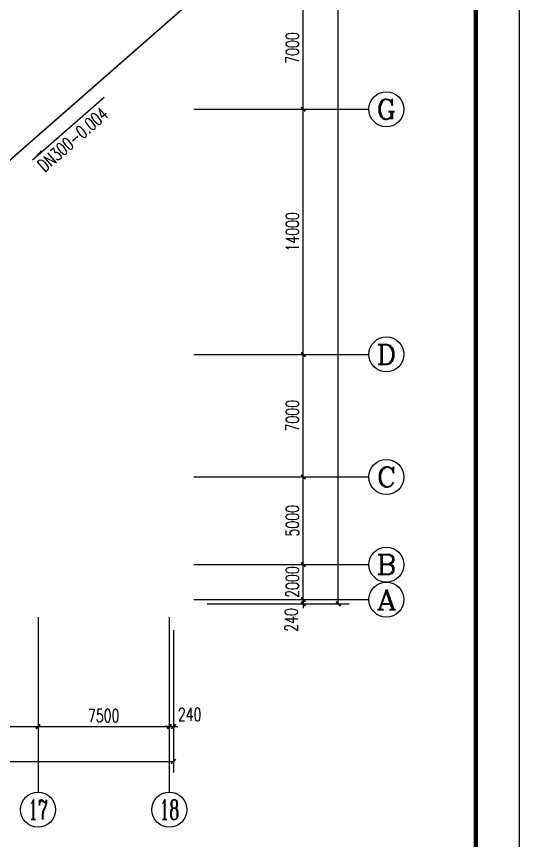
# Model space of a CAD drawing. Extents: x -4407041 to 173436, y -470270 to -29437.
# Drawn here: x -181761 to -153016, y -263205 to -216144 of the extents above; entities that cross this region are included whole.
import ezdxf
from ezdxf.enums import TextEntityAlignment as Align

# ---------------------------------------------------------------- set-up
doc = ezdxf.new("R2010")
doc.units = 0
doc.header["$LTSCALE"] = 1000
doc.header["$MEASUREMENT"] = 0
doc.linetypes.add('DASH', pattern=[0.35, 0.25, -0.1])
for name, color, linetype in [('AXIS', 3, 'Continuous'), ('AXIS_TEXT', 7, 'Continuous'), ('PIPE-污水', 2, 'DASH'), ('PUB_TITLE', 4, 'Continuous'), ('TWT_SYMB', 3, 'Continuous')]:
    doc.layers.add(name, color=color, linetype=linetype)
doc.styles.add('_TCH_AXIS', font='COMPLEX', dxfattribs={"bigfont": 'GBCBIG'})
doc.styles.add('_TCH_DIM', font='SIMPLEX', dxfattribs={"bigfont": 'GBCBIG'})
doc.styles.add('_TCH_DIM_T3', font='SIMPLEX', dxfattribs={"width": 0.705882, "bigfont": 'GBCBIG'})
doc.styles.add('COMPLEX', font='COMPLEX')
doc.dimstyles.new('_TCH_ARCH&&250', dxfattribs={"dimtxt": 743.75, "dimasz": 250, "dimexe": 625, "dimexo": 750, "dimgap": 250, "dimtad": 1, "dimdec": 0, "dimzin": 0, "dimdsep": 46, "dimtxsty": '_TCH_DIM_T3', "dimblk": 'ARCHTICK', "dimcen": 0.09, "dimclrt": 7, "dimazin": 2, "dimtfac": 1, "dimtdec": 0, "dimtix": 1, "dimtmove": 2, "dimatfit": 3, "dimfxl": 0, "dimtolj": 1, "dimtzin": 0, "dimarcsym": 0})

# ---------------------------------------------------------------- blocks, each defined once
blk = doc.blocks.new('_ArchTick')
at = {"color": 0, "linetype": 'ByBlock', "const_width": 0.4}
blk.add_lwpolyline([(-0.5, -0.5), (0.5, 0.5)], dxfattribs=at)
blk = doc.blocks.new('*D218')
at = {"layer": 'AXIS', "color": 0, "lineweight": -2}
for p, q in [((-187528, -251194), (-187528, -257319)), ((-180528, -251194), (-180528, -257319)), ((-187528, -256694), (-180528, -256694))]:
    blk.add_line(p, q, dxfattribs=at)
at = {"layer": 'Defpoints', "color": 0}
for p in [(-187528, -250444), (-180528, -250444), (-180528, -256694)]:
    blk.add_point(p, dxfattribs=at)
at = {"layer": 'AXIS', "color": 0, "lineweight": -2, "xscale": 250, "yscale": 250, "zscale": 250, "rotation": 180}
blk.add_blockref('_ArchTick', (-187528, -256694), dxfattribs=at)
at = {"layer": 'AXIS', "color": 0, "lineweight": -2, "xscale": 250, "yscale": 250, "zscale": 250}
blk.add_blockref('_ArchTick', (-180528, -256694), dxfattribs=at)
at = {"layer": 'AXIS', "color": 7, "insert": (-184028, -256072), "char_height": 743.8, "attachment_point": 5, "style": '_TCH_DIM_T3'}
blk.add_mtext('\\A1;7000', dxfattribs=at)
blk = doc.blocks.new('*D219')
at = {"layer": 'AXIS', "color": 0, "lineweight": -2}
for p, q in [((-180528, -251194), (-180528, -257319)), ((-173028, -251194), (-173028, -257319)), ((-180528, -256694), (-173028, -256694))]:
    blk.add_line(p, q, dxfattribs=at)
at = {"layer": 'Defpoints', "color": 0}
for p in [(-180528, -250444), (-173028, -250444), (-173028, -256694)]:
    blk.add_point(p, dxfattribs=at)
at = {"layer": 'AXIS', "color": 0, "lineweight": -2, "xscale": 250, "yscale": 250, "zscale": 250, "rotation": 180}
blk.add_blockref('_ArchTick', (-180528, -256694), dxfattribs=at)
at = {"layer": 'AXIS', "color": 0, "lineweight": -2, "xscale": 250, "yscale": 250, "zscale": 250}
blk.add_blockref('_ArchTick', (-173028, -256694), dxfattribs=at)
at = {"layer": 'AXIS', "color": 7, "insert": (-176778, -256072), "char_height": 743.8, "attachment_point": 5, "style": '_TCH_DIM_T3'}
blk.add_mtext('\\A1;7500', dxfattribs=at)
blk = doc.blocks.new('*D220')
at = {"layer": 'AXIS', "color": 0, "lineweight": -2}
for p, q in [((-173028, -251194), (-173028, -257319)), ((-172788, -251194), (-172788, -257319)), ((-173028, -256694), (-173278, -256694)), ((-173028, -256694), (-172788, -256694)), ((-172788, -256694), (-172538, -256694))]:
    blk.add_line(p, q, dxfattribs=at)
at = {"layer": 'Defpoints', "color": 0}
for p in [(-173028, -250444), (-172788, -250444), (-172788, -256694)]:
    blk.add_point(p, dxfattribs=at)
at = {"layer": 'AXIS', "color": 0, "lineweight": -2, "xscale": 250, "yscale": 250, "zscale": 250}
blk.add_blockref('_ArchTick', (-173028, -256694), dxfattribs=at)
at = {"layer": 'AXIS', "color": 0, "lineweight": -2, "xscale": 250, "yscale": 250, "zscale": 250, "rotation": 180}
blk.add_blockref('_ArchTick', (-172788, -256694), dxfattribs=at)
at = {"layer": 'AXIS', "color": 7, "insert": (-171863, -256007), "char_height": 743.8, "attachment_point": 5, "style": '_TCH_DIM_T3'}
blk.add_mtext('\\A1;240', dxfattribs=at)
blk = doc.blocks.new('*D221')
at = {"layer": 'AXIS', "color": 0, "lineweight": -2}
for p, q in [((-278768, -251194), (-278768, -259319)), ((-172788, -251194), (-172788, -259319)), ((-278768, -258694), (-172788, -258694))]:
    blk.add_line(p, q, dxfattribs=at)
at = {"layer": 'Defpoints', "color": 0}
for p in [(-278768, -250444), (-172788, -250444), (-172788, -258694)]:
    blk.add_point(p, dxfattribs=at)
at = {"layer": 'AXIS', "color": 0, "lineweight": -2, "xscale": 250, "yscale": 250, "zscale": 250, "rotation": 180}
blk.add_blockref('_ArchTick', (-278768, -258694), dxfattribs=at)
at = {"layer": 'AXIS', "color": 0, "lineweight": -2, "xscale": 250, "yscale": 250, "zscale": 250}
blk.add_blockref('_ArchTick', (-172788, -258694), dxfattribs=at)
at = {"layer": 'AXIS', "color": 7, "insert": (-225778, -258072), "char_height": 743.8, "attachment_point": 5, "style": '_TCH_DIM_T3'}
blk.add_mtext('\\A1;105980', dxfattribs=at)
blk = doc.blocks.new('*D222')
at = {"layer": 'AXIS', "color": 0, "lineweight": -2}
for p, q in [((-165371, -249444), (-165371, -249194)), ((-170871, -249444), (-164746, -249444)), ((-170871, -249684), (-164746, -249684)), ((-165371, -249684), (-165371, -249444)), ((-165371, -249684), (-165371, -249934))]:
    blk.add_line(p, q, dxfattribs=at)
at = {"layer": 'Defpoints', "color": 0}
for p in [(-171621, -249444), (-171621, -249684), (-165371, -249444)]:
    blk.add_point(p, dxfattribs=at)
at = {"layer": 'AXIS', "color": 0, "lineweight": -2, "xscale": 250, "yscale": 250, "zscale": 250}
for p, rotation in [((-165371, -249444), 270), ((-165371, -249684), 90)]:
    blk.add_blockref('_ArchTick', p, dxfattribs=dict(at, rotation=rotation))
at = {"layer": 'AXIS', "color": 7, "insert": (-166059, -250609), "char_height": 743.8, "attachment_point": 5, "rotation": 90, "style": '_TCH_DIM_T3'}
blk.add_mtext('\\A1;240', dxfattribs=at)
blk = doc.blocks.new('*D223')
at = {"layer": 'AXIS', "color": 0, "lineweight": -2}
for p, q in [((-170871, -247444), (-164746, -247444)), ((-165371, -247444), (-165371, -247194)), ((-165371, -249444), (-165371, -247444)), ((-170871, -249444), (-164746, -249444)), ((-165371, -249444), (-165371, -249694))]:
    blk.add_line(p, q, dxfattribs=at)
at = {"layer": 'Defpoints', "color": 0}
for p in [(-171621, -247444), (-165371, -247444), (-171621, -249444)]:
    blk.add_point(p, dxfattribs=at)
at = {"layer": 'AXIS', "color": 0, "lineweight": -2, "xscale": 250, "yscale": 250, "zscale": 250}
for p, rotation in [((-165371, -247444), 270), ((-165371, -249444), 90)]:
    blk.add_blockref('_ArchTick', p, dxfattribs=dict(at, rotation=rotation))
at = {"layer": 'AXIS', "color": 7, "insert": (-165993, -248444), "char_height": 743.8, "attachment_point": 5, "rotation": 90, "style": '_TCH_DIM_T3'}
blk.add_mtext('\\A1;2000', dxfattribs=at)
blk = doc.blocks.new('*D224')
at = {"layer": 'AXIS', "color": 0, "lineweight": -2}
for p, q in [((-170871, -242444), (-164746, -242444)), ((-165371, -247444), (-165371, -242444)), ((-170871, -247444), (-164746, -247444))]:
    blk.add_line(p, q, dxfattribs=at)
at = {"layer": 'Defpoints', "color": 0}
for p in [(-171621, -242444), (-165371, -242444), (-171621, -247444)]:
    blk.add_point(p, dxfattribs=at)
at = {"layer": 'AXIS', "color": 0, "lineweight": -2, "xscale": 250, "yscale": 250, "zscale": 250}
for p, rotation in [((-165371, -242444), 90), ((-165371, -247444), 270)]:
    blk.add_blockref('_ArchTick', p, dxfattribs=dict(at, rotation=rotation))
at = {"layer": 'AXIS', "color": 7, "insert": (-165993, -244944), "char_height": 743.8, "attachment_point": 5, "rotation": 90, "style": '_TCH_DIM_T3'}
blk.add_mtext('\\A1;5000', dxfattribs=at)
blk = doc.blocks.new('*D225')
at = {"layer": 'AXIS', "color": 0, "lineweight": -2}
for p, q in [((-170871, -235444), (-164746, -235444)), ((-165371, -242444), (-165371, -235444)), ((-170871, -242444), (-164746, -242444))]:
    blk.add_line(p, q, dxfattribs=at)
at = {"layer": 'Defpoints', "color": 0}
for p in [(-171621, -235444), (-165371, -235444), (-171621, -242444)]:
    blk.add_point(p, dxfattribs=at)
at = {"layer": 'AXIS', "color": 0, "lineweight": -2, "xscale": 250, "yscale": 250, "zscale": 250}
for p, rotation in [((-165371, -235444), 90), ((-165371, -242444), 270)]:
    blk.add_blockref('_ArchTick', p, dxfattribs=dict(at, rotation=rotation))
at = {"layer": 'AXIS', "color": 7, "insert": (-165993, -238944), "char_height": 743.8, "attachment_point": 5, "rotation": 90, "style": '_TCH_DIM_T3'}
blk.add_mtext('\\A1;7000', dxfattribs=at)
blk = doc.blocks.new('*D226')
at = {"layer": 'AXIS', "color": 0, "lineweight": -2}
for p, q in [((-170871, -221444), (-164746, -221444)), ((-165371, -235444), (-165371, -221444)), ((-170871, -235444), (-164746, -235444))]:
    blk.add_line(p, q, dxfattribs=at)
at = {"layer": 'Defpoints', "color": 0}
for p in [(-171621, -221444), (-165371, -221444), (-171621, -235444)]:
    blk.add_point(p, dxfattribs=at)
at = {"layer": 'AXIS', "color": 0, "lineweight": -2, "xscale": 250, "yscale": 250, "zscale": 250}
for p, rotation in [((-165371, -221444), 90), ((-165371, -235444), 270)]:
    blk.add_blockref('_ArchTick', p, dxfattribs=dict(at, rotation=rotation))
at = {"layer": 'AXIS', "color": 7, "insert": (-165993, -228444), "char_height": 743.8, "attachment_point": 5, "rotation": 90, "style": '_TCH_DIM_T3'}
blk.add_mtext('\\A1;14000', dxfattribs=at)
blk = doc.blocks.new('*D227')
at = {"layer": 'AXIS', "color": 0, "lineweight": -2}
for p, q in [((-170871, -214444), (-164746, -214444)), ((-165371, -221444), (-165371, -214444)), ((-170871, -221444), (-164746, -221444))]:
    blk.add_line(p, q, dxfattribs=at)
at = {"layer": 'Defpoints', "color": 0}
for p in [(-171621, -214444), (-165371, -214444), (-171621, -221444)]:
    blk.add_point(p, dxfattribs=at)
at = {"layer": 'AXIS', "color": 0, "lineweight": -2, "xscale": 250, "yscale": 250, "zscale": 250}
for p, rotation in [((-165371, -214444), 90), ((-165371, -221444), 270)]:
    blk.add_blockref('_ArchTick', p, dxfattribs=dict(at, rotation=rotation))
at = {"layer": 'AXIS', "color": 7, "insert": (-165993, -217944), "char_height": 743.8, "attachment_point": 5, "rotation": 90, "style": '_TCH_DIM_T3'}
blk.add_mtext('\\A1;7000', dxfattribs=at)
blk = doc.blocks.new('*D251')
at = {"layer": 'AXIS', "color": 0, "lineweight": -2}
for p, q in [((-170871, -67204), (-162746, -67204)), ((-163371, -249684), (-163371, -67204)), ((-170871, -249684), (-162746, -249684))]:
    blk.add_line(p, q, dxfattribs=at)
at = {"layer": 'Defpoints', "color": 0}
for p in [(-171621, -67204), (-163371, -67204), (-171621, -249684)]:
    blk.add_point(p, dxfattribs=at)
at = {"layer": 'AXIS', "color": 0, "lineweight": -2, "xscale": 250, "yscale": 250, "zscale": 250}
for p, rotation in [((-163371, -67204), 90), ((-163371, -249684), 270)]:
    blk.add_blockref('_ArchTick', p, dxfattribs=dict(at, rotation=rotation))
at = {"layer": 'AXIS', "color": 7, "insert": (-163993, -158444), "char_height": 743.8, "attachment_point": 5, "rotation": 90, "style": '_TCH_DIM_T3'}
blk.add_mtext('\\A1;182480', dxfattribs=at)
blk = doc.blocks.new('_AXISO')
blk.add_circle((0, 0), 0.5)
at = {"layer": 'AXIS_TEXT', "style": 'COMPLEX', "width": 1.041667}
blk.add_attdef('A', text='', height=0.56, dxfattribs=at).set_placement((-0.25, -0.28), (0.25, -0.28), align=Align.FIT)

msp = doc.modelspace()

# ---------------------------------------------------------------- hatches: boundary and pattern name
at = {"layer": 'TWT_SYMB'}
msp.add_hatch(color=256, dxfattribs=at).paths.add_polyline_path([(-180853.5, -224342), (-180288.4, -223848.9), (-180354.1, -223773.6)])

# ---------------------------------------------------------------- linework, layer by layer
at = {"layer": 'AXIS'}
for p, q in [((-171621.5, -221444.2), (-161621.5, -221444.2)), ((-171621.5, -235444.2), (-161621.5, -235444.2)), ((-171621.5, -242444.2), (-161621.5, -242444.2)), ((-171621.5, -247444.2), (-161621.5, -247444.2)), ((-171621.5, -249444.2), (-161621.5, -249444.2)), ((-180528.2, -250444.2), (-180528.2, -260444.2)), ((-173028.3, -250444.2), (-173028.3, -260444.2))]:
    msp.add_line(p, q, dxfattribs=at)
msp.add_circle((-173028.3, -261444.2), 1000, dxfattribs=at)
at = {"layer": 'PIPE-污水', "ltscale": 2.5, "const_width": 87.5}
msp.add_lwpolyline([(-170489.8, -214154.5), (-184053.1, -226023.5)], dxfattribs=at)
at = {"layer": 'PUB_TITLE'}
msp.add_lwpolyline([(-301516.5, -29436.9), (-301516.5, -292186.9), (-153016.5, -292186.9), (-153016.5, -29436.9)], close=True, dxfattribs=at)
at = {"layer": 'PUB_TITLE', "const_width": 250}
msp.add_lwpolyline([(-299016.5, -35686.9), (-299016.5, -289686.9), (-155516.5, -289686.9), (-155516.5, -35686.9)], close=True, dxfattribs=at)
at = {"layer": 'TWT_SYMB'}
msp.add_lwpolyline([(-176757, -220768), (-180853.5, -224342)], dxfattribs=at)

# ---------------------------------------------------------------- block references
at = {"layer": 'AXIS'}
ref = msp.add_blockref('_AXISO', (-160621.5, -221444.2), dxfattribs=dict(at, xscale=2000, yscale=2000, zscale=2000))
ref.add_attrib('A', 'G', dxfattribs={"layer": 'AXIS_TEXT', "height": 1131.4, "style": '_TCH_AXIS', "width": 1.166667}).set_placement((-161187.2, -222009.9), (-160055.8, -222009.9), align=Align.FIT)
ref = msp.add_blockref('_AXISO', (-160621.5, -235444.2), dxfattribs=dict(at, xscale=2000, yscale=2000, zscale=2000))
ref.add_attrib('A', 'D', dxfattribs={"layer": 'AXIS_TEXT', "height": 1131.4, "style": '_TCH_AXIS', "width": 1.235294}).set_placement((-161187.2, -236009.9), (-160055.8, -236009.9), align=Align.FIT)
ref = msp.add_blockref('_AXISO', (-160621.5, -242444.2), dxfattribs=dict(at, xscale=2000, yscale=2000, zscale=2000))
ref.add_attrib('A', 'C', dxfattribs={"layer": 'AXIS_TEXT', "height": 1131.4, "style": '_TCH_AXIS', "width": 1.4}).set_placement((-161187.2, -243009.9), (-160055.8, -243009.9), align=Align.FIT)
ref = msp.add_blockref('_AXISO', (-160621.5, -247444.2), dxfattribs=dict(at, xscale=2000, yscale=2000, zscale=2000))
ref.add_attrib('A', 'B', dxfattribs={"layer": 'AXIS_TEXT', "height": 1131.4, "style": '_TCH_AXIS', "width": 1.235294}).set_placement((-161187.2, -248009.9), (-160055.8, -248009.9), align=Align.FIT)
ref = msp.add_blockref('_AXISO', (-160621.5, -249444.2), dxfattribs=dict(at, xscale=2000, yscale=2000, zscale=2000))
ref.add_attrib('A', 'A', dxfattribs={"layer": 'AXIS_TEXT', "height": 1131.4, "style": '_TCH_AXIS', "width": 1.166667}).set_placement((-161187.2, -250009.9), (-160055.8, -250009.9), align=Align.FIT)
ref = msp.add_blockref('_AXISO', (-180528.2, -261444.2), dxfattribs=dict(at, xscale=2000, yscale=2000, zscale=2000))
ref.add_attrib('A', '17', dxfattribs={"layer": 'AXIS_TEXT', "height": 1131.37, "style": '_TCH_AXIS', "width": 0.724138}).set_placement((-181093.8, -262009.9), (-179962.5, -262009.9), align=Align.FIT)

# ---------------------------------------------------------------- texts
at = {"layer": 'AXIS', "color": 7, "style": '_TCH_AXIS', "width": 0.724138}
msp.add_text('18', height=1131.37, dxfattribs=at).set_placement((-173594, -262009.9), (-172462.6, -262009.9), align=Align.FIT)
at = {"layer": 'TWT_SYMB', "color": 7, "style": '_TCH_DIM', "width": 0.705882}
msp.add_text('DN300-0.004', height=743.75, rotation=41.10314, dxfattribs=at).set_placement((-180159.4, -225071.8))

# ---------------------------------------------------------------- dimensions: what is measured, and where the dimension line sits
at = {"layer": 'AXIS'}
for p1, p2, distance, picture, middle in [((-171621.5, -249684.2), (-171621.5, -67204.2), -8250, '*D251', (-163993.4, -158444.2)), ((-171621.5, -221444.2), (-171621.5, -214444.2), -6250, '*D227', (-165993.4, -217944.2)), ((-171621.5, -235444.2), (-171621.5, -221444.2), -6250, '*D226', (-165993.4, -228444.2)), ((-171621.5, -242444.2), (-171621.5, -235444.2), -6250, '*D225', (-165993.4, -238944.2)), ((-171621.5, -247444.2), (-171621.5, -242444.2), -6250, '*D224', (-165993.4, -244944.2)), ((-171621.5, -249444.2), (-171621.5, -247444.2), -6250, '*D223', (-165993.4, -248444.2)), ((-278768.2, -250444.2), (-172788.2, -250444.2), -8250, '*D221', (-225778.2, -258072.3)), ((-187528.2, -250444.2), (-180528.2, -250444.2), -6250, '*D218', (-184028.2, -256072.3)), ((-180528.2, -250444.2), (-173028.3, -250444.2), -6250, '*D219', (-176778.2, -256072.3))]:
    dim = msp.add_aligned_dim(p1=p1, p2=p2, distance=distance, dimstyle='_TCH_ARCH&&250', dxfattribs=at)
    dim.commit()
    dim.dimension.update_dxf_attribs({"geometry": picture, "text_midpoint": middle})
for base, p1, p2, angle, picture, middle in [((-165371.5, -249444.2), (-171621.5, -249684.2), (-171621.5, -249444.2), 90, '*D222', (-166059, -250609.2)), ((-172788.2, -256694.2), (-173028.3, -250444.2), (-172788.2, -250444.2), 0, '*D220', (-171863.2, -256006.7))]:
    dim = msp.add_linear_dim(base=base, p1=p1, p2=p2, angle=angle, dimstyle='_TCH_ARCH&&250', dxfattribs=at)
    dim.commit()
    dim.dimension.update_dxf_attribs({"geometry": picture, "text_midpoint": middle, "dimtype": 129})

doc.saveas('drawing.dxf')
